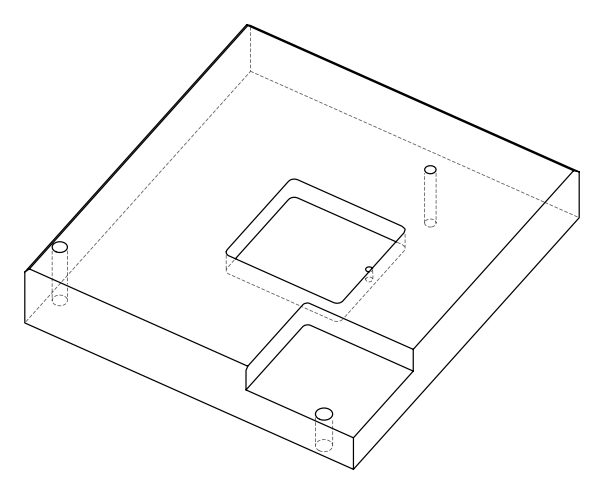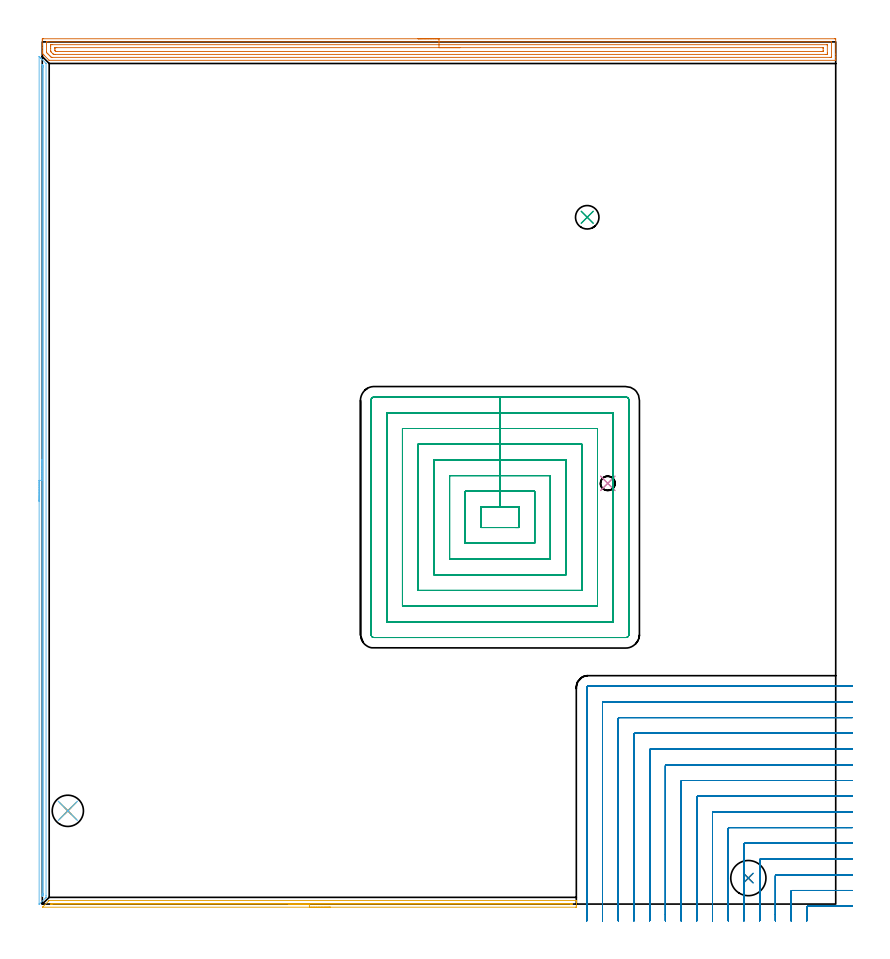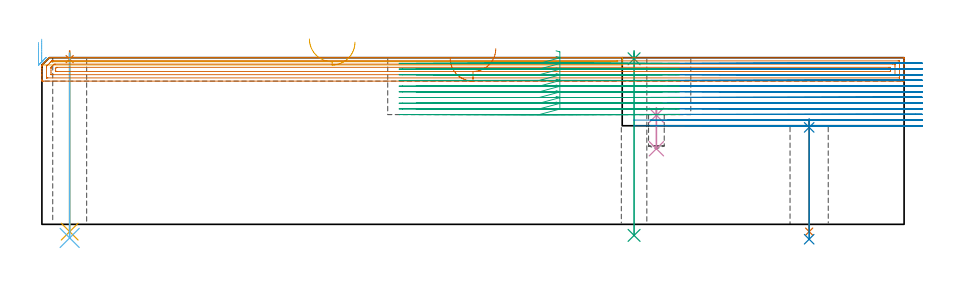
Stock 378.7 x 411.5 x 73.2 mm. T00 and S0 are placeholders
(PLAN: 15 operations, 8 tool changes, 122.3 min)
(1 SPOT_DRILL | STEP1HOLE | NXT0321_9005460120000 | 0.03 min | 3 mm3)
(2 SPOT_DRILL_1 | STEP1HOLE_1 | NXT0321_9005460120000 | 0.04 min | 3296 mm3)
(3 SPOT_DRILL_2 | STEP1HOLE_2 | NXT0321_9005460120000 | 0.03 min | 1 mm3)
(4 SPOT_DRILL_3 | STEP1POCKET | NXT0321_9005460120000 | 0.03 min | 2695 mm3)
(5 DRILL_THROUGH_HOLE_INTO_CENTER | STEP1HOLE | NXT0301_065 | 0.32 min | 5048 mm3)
(6 DRILL_TO_ENLARGE_THROUGH_HOLE | STEP1HOLE | UGT0301_280 | 0.33 min | 7683 mm3)
(7 DRILL_THROUGH_HOLE_INTO_CENTER_1 | STEP1HOLE_1 | NXT0301_065 | 0.2 min | 3014 mm3)
(8 DRILL_TO_ENLARGE_THROUGH_HOLE_1 | STEP1HOLE_1 | UGT0301_291 | 0.21 min | 9884 mm3)
(9 DRILL_THROUGH_HOLE_INTO_CENTER_2 | STEP1HOLE_2 | UGT0301_223 | 0.32 min | 7185 mm3)
(10 DRILL_BLIND_HOLE_INTO_CENTER | STEP1POCKET | NXT0301_040 | 0.07 min | 542 mm3)
(11 AREA_MILL | FG_CHAMFER_SURFACE | UGT0205_001 | 4.19 min | 1314 mm3)
(12 AREA_MILL_1 | FG_CHAMFER_SURFACE_1 | UGT0205_001 | 6.57 min | 2208 mm3)
(13 AREA_MILL_2 | FG_CHAMFER_SURFACE_2 | UGT0205_001 | 12.33 min | 20058 mm3)
(14 MILL_CORNER_NOTCH_RECTANGULAR | CORNER_NOTCH_RECTANGULAR | NXT0201_013 | Follow Part, ap 2.5, ae 75% | 53.15 min | 396696 mm3)
(15 MILL_RECTANGULAR_POCKET | POCKET_RECTANGULAR_STRAIGHT | NXT0201_013 | Follow Part, ap 2.5, ae 75% | 44.46 min | 411728 mm3)
(TOOL NXT0321_9005460120000 | NC Spot Drill, 142deg, 12mm, Carbide, Uncoated | D12 PA142 FL30 Z2)
(TOOL NXT0301_065 | Carbide Drill 9.4mm [860.1-0940-075A1-MM 2214] | D9.4 PA140 FL98 Z2)
(TOOL UGT0301_280 | Twist Drill 14.9 mm | D14.9 PA118 FL114 Z2)
(TOOL UGT0301_291 | Twist Drill 16.8 mm | D16.8 PA118 FL125 Z2)
(TOOL UGT0301_223 | Twist Drill 11.2 mm | D11.2 PA118 FL90 Z2)
(TOOL NXT0301_040 | Carbide Drill 6.9mm [860.1-0690-035A1-MM 2214] | D6.9 PA140 FL53 Z2)
(TOOL UGT0205_001 | Chamfer Mill 20 x 3 x 45 deg. | D20 FL50 Z2)
(TOOL NXT0201_013 | ENDMILL 10mm | D10 FL30 Z4)
(OP 1 SPOT_DRILL)
G17 G21 G94 G90
T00 M6
G54
G17 G0 G90 X12.2 Y44.5 S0 M3
G43 Z83.2 H0
G94 G81 G98 Z72.559 F250. R76.2
G80
M5
M2
(OP 2 SPOT_DRILL_1)
G17 G21 G94 G90
T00 M6
G54
G17 G0 G90 X337. Y12.4 S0 M3
G43 Z83.2 H0
G94 G81 G98 Z42.577 F250. R46.3
G80
M5
M2
(OP 3 SPOT_DRILL_2)
G17 G21 G94 G90
T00 M6
G54
G17 G0 G90 X260.1 Y327.8 S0 M3
G43 Z83.2 H0
G94 G81 G98 Z72.718 F250. R76.2
G80
M5
M2
(OP 4 SPOT_DRILL_3)
G17 G21 G94 G90
T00 M6
G54
G17 G0 G90 X269.9 Y200.8 S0 M3
G43 Z83.2 H0
G94 G81 G98 Z47.903 F250. R51.2
G80
M5
M2
(OP 5 DRILL_THROUGH_HOLE_INTO_CENTER)
G17 G21 G94 G90
T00 M6
G54
G17 G0 G90 X12.2 Y44.5 S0 M3
G43 Z83.2 H1
G94 G73 G98 Z-3.211 F250. Q8.49 R75.2
G80
M5
M2
(OP 6 DRILL_TO_ENLARGE_THROUGH_HOLE)
G17 G21 G94 G90
T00 M6
G54
G17 G0 G90 X12.2 Y44.5 S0 M3
G43 Z83.2 H0
G94 G73 G98 Z-5.976 F250. Q13.196 R75.2
G80
M5
M2
(OP 7 DRILL_THROUGH_HOLE_INTO_CENTER_1)
G17 G21 G94 G90
T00 M6
G54
G17 G0 G90 X337. Y12.4 S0 M3
G43 Z83.2 H1
G94 G73 G98 Z-3.211 F250. Q9.302 R45.3
G80
M5
M2
(OP 8 DRILL_TO_ENLARGE_THROUGH_HOLE_1)
G17 G21 G94 G90
T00 M6
G54
G17 G0 G90 X337. Y12.4 S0 M3
G43 Z83.2 H0
G94 G73 G98 Z-6.547 F250. Q16.616 R45.3
G80
M5
M2
(OP 9 DRILL_THROUGH_HOLE_INTO_CENTER_2)
G17 G21 G94 G90
T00 M6
G54
G17 G0 G90 X260.1 Y327.8 S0 M3
G43 Z83.2 H0
G94 G73 G98 Z-4.865 F250. Q11.152 R75.2
G80
M5
M2
(OP 10 DRILL_BLIND_HOLE_INTO_CENTER)
G17 G21 G94 G90
T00 M6
G54
G17 G0 G90 X269.9 Y200.8 S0 M3
G43 Z83.2 H1
G94 G81 G98 Z33.2 F250. R50.2
G80
M5
M2
(OP 11 AREA_MILL)
G17 G21 G94 G90
T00 M6
G54
G17 G0 G90 X137.5 Y-1.5 S1061 M3
G43 Z83.2 H0
Z80.
G94 G1 X137.462 Z79.128 F250.
X137.348 Z78.264
X137.159 Z77.412
X136.897 Z76.58
X136.563 Z75.774
X136.16 Z75.
X135.692 Z74.264
X135.16 Z73.572
X134.571 Z72.929
X133.928 Z72.34
X133.236 Z71.808
X132.5 Z71.34
X131.726 Z70.937
X130.92 Z70.603
X130.088 Z70.341
X129.237 Z70.152
X128.372 Z70.038
X127.5 Z70.
X0.186
X0.116 Y-1.495 Z70.002
X0.13 Y-1.469 Z70.028
X3.124 Y1.524 Z73.023
X3.267 Y1.665 Z73.161
X3.305 Y1.696 Z73.19
X3.39 Y1.7 Z73.2
X254.735
X254.89 Y1.698 Z73.188
X254.896 Y1.593 Z73.086
X254.9 Y1.482 Z72.982
Y1.178 Z72.677
Y0.535 Z72.03
Y-0.657 Z70.84
X254.898 Y-1.205 Z70.291
X254.896 Y-1.492 Z70.006
X254.882 Y-1.493 Z70.005
X254.584 Y-1.5 Z70.
X127.5
Y-0.086 Z71.414
X4.632 Y-0.085 Z71.415
X4.283 Y-0.084 Z71.416
X4.022 Y-0.081 Z71.419
X3.99 Y-0.079 Z71.421
X4.001 Y-0.06 Z71.44
X4.043 Y-0.015 Z71.485
X4.283 Y0.223 Z71.723
X4.349 Y0.279 Z71.779
X4.408 Y0.281 Z71.781
X4.541 Y0.284 Z71.784
X4.92 Y0.285 Z71.785
X5.176 Y0.286 Z71.786
X252.503 Y0.285 Z71.785
X252.762 Y0.283 Z71.783
X252.854 Y0.279 Z71.779
X252.89 Y0.276 Z71.776
X252.892 Y0.256 Z71.756
X252.897 Y0.151 Z71.651
X252.89 Y0.001 Z71.501
X252.875 Y-0.079 Z71.421
X252.503 Y-0.083 Z71.417
X252.246 Y-0.085 Z71.415
X127.5 Y-0.086 Z71.414
X126.628 Z71.452
X125.764 Z71.566
X124.912 Z71.755
X124.08 Z72.017
X123.274 Z72.351
X122.5 Z72.754
X121.764 Z73.223
X121.072 Z73.754
X120.429 Z74.343
X119.84 Z74.986
X119.309 Z75.678
X118.84 Z76.414
X118.437 Z77.188
X118.103 Z77.994
X117.841 Z78.826
X117.652 Z79.678
X117.538 Z80.543
X117.5 Z81.414
G0 Z83.2
M5
M2
(OP 12 AREA_MILL_1)
G17 G21 G94 G90
T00 M6
G54
G17 G0 G90 X-1.5 Y192.209 S1061 M3
G43 Z83.2 H0
Z79.9
G94 G1 Y192.247 Z79.028 F250.
Y192.361 Z78.163
Y192.55 Z77.312
Y192.812 Z76.48
Y193.146 Z75.674
Y193.549 Z74.9
Y194.018 Z74.164
Y194.549 Z73.472
Y195.138 Z72.829
Y195.781 Z72.24
Y196.473 Z71.708
Y197.209 Z71.24
Y197.983 Z70.837
Y198.789 Z70.503
Y199.621 Z70.241
Y200.473 Z70.052
Y201.338 Z69.938
Y202.209 Z69.9
Y404.44
X-1.498 Y404.489
X-1.496 Y404.49 Z69.901
X-1.477 Y404.479 Z69.92
X-1.315 Y404.316 Z70.083
X-1.16 Y404.163 Z70.235
X-1.013 Y404.014 Z70.385
X-0.868 Y403.869 Z70.53
X-0.724 Y403.726 Z70.672
X-0.586 Y403.587 Z70.812
X-0.421 Y403.422 Z70.977
X-0.287 Y403.289 Z71.109
X-0.159 Y403.16 Z71.239
X1.794 Y401.207 Z73.192
X1.797 Y401.198 Z73.197
X1.8 Y401.186 Z73.2
X1.796 Y4.128 Z73.196
X1.794 Y3.254 Z73.194
X1.793 Y3.234 Z73.193
X1.791 Y3.222 Z73.191
X1.788 Y3.197 Z73.186
X1.786 Y3.187 Z73.183
X1.784 Y3.183 Z73.182
X1.46 Y2.86 Z72.859
X-1.16 Y0.239 Z70.236
X-1.296 Y0.104 Z70.102
X-1.383 Y0.017 Z70.014
X-1.44 Y-0.039 Z69.955
X-1.479 Y-0.065 Z69.916
X-1.484 Y-0.062 Z69.911
X-1.497 Y0.01 Z69.901
X-1.5 Y0.104 Z69.9
Y202.209
X-0.086 Z71.314
X-0.085 Y400.292 Z71.315
X-0.084 Y400.498 Z71.316
X-0.081 Y400.6 Z71.319
X-0.079 Y400.614 Z71.321
X-0.073 Y400.612 Z71.327
X-0.039 Y400.582 Z71.361
X0.257 Y400.292 Z71.657
X0.361 Y400.18 Z71.761
X0.376 Y400.162 Z71.776
X0.379 Y400.141 Z71.779
X0.382 Y400.086 Z71.782
X0.385 Y399.604 Z71.785
X0.386 Y399.398 Z71.786
X0.381 Y5.022 Z71.781
X0.38 Y4.815 Z71.78
X0.375 Y4.345 Z71.775
X0.372 Y4.234 Z71.772
X0.274 Y4.128 Z71.674
X0.08 Y3.938 Z71.48
X-0.014 Y3.848 Z71.386
X-0.079 Y3.794 Z71.321
X-0.082 Y3.919 Z71.318
X-0.084 Y4.128 Z71.316
X-0.086 Y4.553 Z71.314
Y4.817
Y202.209
Y203.081 Z71.352
Y203.946 Z71.466
Y204.797 Z71.655
Y205.629 Z71.917
Y206.435 Z72.251
Y207.209 Z72.654
Y207.945 Z73.123
Y208.637 Z73.654
Y209.28 Z74.243
Y209.87 Z74.886
Y210.401 Z75.578
Y210.869 Z76.314
Y211.272 Z77.088
Y211.606 Z77.894
Y211.868 Z78.726
Y212.057 Z79.578
Y212.171 Z80.443
Y212.209 Z81.314
G0 Z83.2
M5
M2
(OP 13 AREA_MILL_2)
G17 G21 G94 G90
T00 M6
G54
G17 G0 G90 X179.35 Y413. S1061 M3
G43 Z83.2 H0
Z72.9
G94 G1 X179.388 Z72.028 F250.
X179.502 Z71.164
X179.691 Z70.312
X179.953 Z69.48
X180.287 Z68.674
X180.69 Z67.9
X181.158 Z67.164
X181.69 Z66.472
X182.279 Z65.829
X182.922 Z65.24
X183.614 Z64.708
X184.35 Z64.24
X185.124 Z63.837
X185.93 Z63.503
X186.762 Z63.241
X187.614 Z63.052
X188.478 Z62.938
X189.35 Z62.9
X378.067
X378.615 Y412.995 Z62.903
X378.69 Y412.992 Z62.906
X378.7 Y412.912 Z62.986
Y405.666 Z70.229
Y404.28 Z71.616
Y403.918 Z71.977
Y403.193 Z72.706
Y402.985 Z72.914
X378.697 Y402.84 Z73.052
X378.69 Y402.702 Z73.189
X378.514 Y402.7 Z73.2
X3.316
X3.303 Y402.703 Z73.196
X3.294 Y402.707 Z73.192
X0.769 Y405.229 Z70.667
X0.633 Y405.366 Z70.531
X0.475 Y405.524 Z70.373
X0.332 Y405.666 Z70.23
X0.185 Y405.814 Z70.084
X0.033 Y405.963 Z69.927
X0.01 Y405.997 Z69.892
X0. Y406.027 Z69.862
Y406.155 Z69.738
Y406.427 Z69.472
Y406.689 Z69.211
Y407.413 Z68.482
Y408.649 Z67.248
Y410.034 Z65.861
Y410.653 Z65.244
Y412.4 Z63.497
X0.004 Y412.656 Z63.241
X0.01 Y412.993 Z62.904
X0.283 Y412.997 Z62.901
X0.633 Y413. Z62.9
X189.35
Y411.586 Z64.314
X376.48 Y411.585 Z64.315
X376.638 Y411.584 Z64.316
X376.676 Y411.581 Z64.319
X376.688 Y411.579 Z64.321
X376.692 Y411.57 Z64.33
X376.696 Y411.535 Z64.365
X376.699 Y411.371 Z64.529
Y404.381 Z71.519
X376.695 Y404.243 Z71.657
X376.69 Y404.135 Z71.765
X376.683 Y404.12 Z71.78
X376.668 Y404.118 Z71.782
X376.625 Y404.117 Z71.783
X376.279 Y404.115 Z71.785
X376.078 Y404.114 Z71.786
X4.903 Y404.115 Z71.785
X4.557 Y404.117 Z71.783
X4.384 Y404.12 Z71.78
X4.345 Y404.121 Z71.779
X4.298 Y404.162 Z71.738
X4.21 Y404.242 Z71.658
X3.658 Y404.792 Z71.108
X3.316 Y405.134 Z70.766
X2.784 Y405.666 Z70.234
X2.421 Y406.029 Z69.871
X2.166 Y406.288 Z69.612
X2.042 Y406.417 Z69.483
X2.014 Y406.448 Z69.452
X2.009 Y406.481 Z69.419
X2.005 Y406.539 Z69.361
X2.001 Y406.95 Z68.95
Y411.319 Z64.581
X2.005 Y411.457 Z64.443
X2.01 Y411.566 Z64.334
X2.017 Y411.58 Z64.32
X2.032 Y411.582 Z64.318
X2.075 Y411.583 Z64.317
X2.421 Y411.585 Z64.315
X2.622 Y411.586 Z64.314
X189.35
Y410.172 Z65.728
X374.49 Y410.171 Z65.729
X374.63 Y410.17 Z65.73
X374.669 Y410.167 Z65.733
X374.687 Y410.165 Z65.735
X374.69 Y410.156 Z65.744
X374.696 Y410.103 Z65.797
X374.699 Y410.034 Z65.866
X374.7 Y406.334 Z69.566
X374.696 Y405.666 Z70.234
X374.693 Y405.563 Z70.337
X374.69 Y405.542 Z70.358
X374.674 Y405.535 Z70.365
X374.626 Y405.532 Z70.368
X374.49 Y405.53 Z70.37
X373.736 Y405.528 Z70.372
X5.999 Y405.529 Z70.371
X5.395 Y405.535 Z70.365
X5.335 Y405.577 Z70.323
X5.239 Y405.666 Z70.234
X5.105 Y405.796 Z70.104
X4.36 Y406.539 Z69.361
X4.21 Y406.69 Z69.21
X4.033 Y406.876 Z69.024
X4.013 Y406.898 Z69.002
X4.008 Y406.962 Z68.938
X4.003 Y407.071 Z68.829
X4.001 Y407.208 Z68.692
X4. Y407.413 Z68.487
Y408.492 Z67.408
Y409.366 Z66.534
X4.004 Y410.034 Z65.866
X4.007 Y410.137 Z65.763
X4.01 Y410.158 Z65.742
X4.026 Y410.165 Z65.735
X4.074 Y410.168 Z65.732
X4.21 Y410.17 Z65.73
X4.964 Y410.172 Z65.729
X189.35 Z65.728
Y408.757 Z67.143
X372.595
X372.642 Y408.754 Z67.146
X372.678 Y408.751 Z67.149
X372.69 Y408.746 Z67.154
X372.692 Y408.723 Z67.178
X372.7 Y408.288 Z67.612
Y407.414 Z68.486
X372.692 Y406.977 Z68.923
X372.69 Y406.955 Z68.945
X372.661 Y406.95 Z68.95
X372.577 Y406.946 Z68.954
X372.449 Y406.944 Z68.956
X372.288 Y406.943 Z68.957
X371.807
X6.893
X6.479 Y406.944 Z68.956
X6.44 Y406.947 Z68.953
X6.424 Y406.949 Z68.951
X6.39 Y406.971 Z68.929
X6.28 Y407.079 Z68.821
X6.23 Y407.131 Z68.769
X6. Y407.412 Z68.488
Y407.413 Z68.487
Y408.286 Z67.614
Y408.287 Z67.613
X6.008 Y408.723 Z67.177
X6.01 Y408.745 Z67.155
X6.039 Y408.75 Z67.15
X6.123 Y408.754 Z67.146
X6.251 Y408.756 Z67.144
X6.412 Y408.757 Z67.143
X6.893
X189.35
X190.222 Z67.181
X191.086 Z67.295
X191.938 Z67.483
X192.77 Z67.746
X193.576 Z68.08
X194.35 Z68.482
X195.086 Z68.951
X195.778 Z69.482
X196.421 Z70.072
X197.01 Z70.715
X197.542 Z71.407
X198.01 Z72.143
X198.413 Z72.916
X198.747 Z73.722
X199.009 Z74.554
X199.198 Z75.406
X199.312 Z76.271
X199.35 Z77.143
G0 Z83.2
M5
M2
(OP 14 MILL_CORNER_NOTCH_RECTANGULAR)
G17 G21 G94 G90
T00 M6
G54
G17 G0 G90 X386.599 Y-1. S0 M3
G43 Z83.2 H0
Z70.708
G94 G1 X383.599 F250.
X365.393 F500.
G3 X364.9 Y-1.493 R0.5
G1 Y-5.
Y-8. F250.
G0 Z83.2
X386.7 Y6.5
Z70.708
G1 X383.7
X357.893 F500.
G3 X357.4 Y6.007 R0.5
G1 Y-5.
Y-8. F250.
G0 Z83.2
X386.7 Y14.
Z70.708
G1 X383.7
X350.394 F500.
G3 X349.9 Y13.506 R0.5
G1 Y-5.
Y-8. F250.
G0 Z83.2
X386.7 Y21.5
Z70.708
G1 X383.7
X342.894 F500.
G3 X342.4 Y21.006 R0.5
G1 Y-5.
Y-8. F250.
G0 Z83.2
X386.7 Y29.
Z70.708
G1 X383.7
X335.394 F500.
G3 X334.9 Y28.506 R0.5
G1 Y15.065
Y12.065 F250.
G0 Z83.2
Y12.735
Z70.708
G1 Y9.735
Y-5. F500.
Y-8. F250.
G0 Z83.2
X386.7 Y36.5
Z70.708
G1 X383.7
X327.895 F500.
G3 X327.4 Y36.005 R0.5
G1 Y-5.
Y-8. F250.
G0 Z83.2
X386.7 Y44.
Z70.708
G1 X383.7
X320.395 F500.
G3 X319.9 Y43.505 R0.5
G1 Y-5.
Y-8. F250.
G0 Z83.2
X386.7 Y51.5
Z70.708
G1 X383.7
X312.895 F500.
G3 X312.4 Y51.005 R0.5
G1 Y-5.
Y-8. F250.
G0 Z83.2
X386.7 Y59.
Z70.708
G1 X383.7
X305.395 F500.
G3 X304.9 Y58.505 R0.5
G1 Y-5.
Y-8. F250.
G0 Z83.2
X386.7 Y66.5
Z70.708
G1 X383.7
X297.896 F500.
G3 X297.4 Y66.004 R0.5
G1 Y-5.
Y-8. F250.
G0 Z83.2
X386.7 Y74.
Z70.708
G1 X383.7
X290.396 F500.
G3 X289.9 Y73.504 R0.5
G1 Y-5.
Y-8. F250.
G0 Z83.2
X386.7 Y81.5
Z70.708
G1 X383.7
X282.896 F500.
G3 X282.4 Y81.004 R0.5
G1 Y-5.
Y-8. F250.
G0 Z83.2
X386.7 Y89.
Z70.708
G1 X383.7
X275.396 F500.
G3 X274.9 Y88.504 R0.5
G1 Y-5.
Y-8. F250.
G0 Z83.2
X386.7 Y96.5
Z70.708
G1 X383.7
X267.896 F500.
G3 X267.4 Y96.004 R0.5
G1 Y-5.
Y-8. F250.
G0 Z83.2
X386.7 Y104.
Z70.708
G1 X383.7
X260.397 F500.
G3 X259.9 Y103.503 R0.5
G1 Y-5.
Y-8. F250.
G0 Z83.2
X386.599 Y-1.
Z68.217
G1 X383.599
X365.393 F500.
G3 X364.9 Y-1.493 R0.5
G1 Y-5.
Y-8. F250.
G0 Z83.2
X386.7 Y6.5
Z68.217
G1 X383.7
X357.893 F500.
G3 X357.4 Y6.007 R0.5
G1 Y-5.
Y-8. F250.
G0 Z83.2
X386.7 Y14.
Z68.217
G1 X383.7
X350.394 F500.
G3 X349.9 Y13.506 R0.5
G1 Y-5.
Y-8. F250.
G0 Z83.2
X386.7 Y21.5
Z68.217
G1 X383.7
X342.894 F500.
G3 X342.4 Y21.006 R0.5
G1 Y-5.
Y-8. F250.
G0 Z83.2
X386.7 Y29.
Z68.217
G1 X383.7
X335.394 F500.
G3 X334.9 Y28.506 R0.5
G1 Y15.065
Y12.065 F250.
G0 Z83.2
Y12.735
Z68.217
G1 Y9.735
Y-5. F500.
Y-8. F250.
G0 Z83.2
X386.7 Y36.5
Z68.217
G1 X383.7
X327.895 F500.
G3 X327.4 Y36.005 R0.5
G1 Y-5.
Y-8. F250.
G0 Z83.2
X386.7 Y44.
Z68.217
G1 X383.7
X320.395 F500.
G3 X319.9 Y43.505 R0.5
G1 Y-5.
Y-8. F250.
G0 Z83.2
X386.7 Y51.5
Z68.217
G1 X383.7
X312.895 F500.
G3 X312.4 Y51.005 R0.5
G1 Y-5.
Y-8. F250.
G0 Z83.2
X386.7 Y59.
Z68.217
G1 X383.7
X305.395 F500.
G3 X304.9 Y58.505 R0.5
G1 Y-5.
Y-8. F250.
G0 Z83.2
X386.7 Y66.5
Z68.217
G1 X383.7
X297.896 F500.
G3 X297.4 Y66.004 R0.5
G1 Y-5.
Y-8. F250.
G0 Z83.2
X386.7 Y74.
Z68.217
G1 X383.7
X290.396 F500.
G3 X289.9 Y73.504 R0.5
G1 Y-5.
Y-8. F250.
G0 Z83.2
X386.7 Y81.5
Z68.217
G1 X383.7
X282.896 F500.
G3 X282.4 Y81.004 R0.5
G1 Y-5.
Y-8. F250.
G0 Z83.2
X386.7 Y89.
Z68.217
G1 X383.7
X275.396 F500.
G3 X274.9 Y88.504 R0.5
G1 Y-5.
Y-8. F250.
G0 Z83.2
X386.7 Y96.5
Z68.217
G1 X383.7
X267.897 F500.
G3 X267.4 Y96.003 R0.5
G1 Y-5.
Y-8. F250.
G0 Z83.2
X386.7 Y104.
Z68.217
G1 X383.7
X260.397 F500.
G3 X259.9 Y103.503 R0.5
G1 Y-5.
Y-8. F250.
G0 Z83.2
X386.599 Y-1.
Z65.725
G1 X383.599
X365.393 F500.
G3 X364.9 Y-1.493 R0.5
G1 Y-5.
Y-8. F250.
G0 Z83.2
X386.7 Y6.5
Z65.725
G1 X383.7
X357.893 F500.
G3 X357.4 Y6.007 R0.5
G1 Y-5.
Y-8. F250.
G0 Z83.2
X386.7 Y14.
Z65.725
G1 X383.7
X350.394 F500.
G3 X349.9 Y13.506 R0.5
G1 Y-5.
Y-8. F250.
G0 Z83.2
X386.7 Y21.5
Z65.725
G1 X383.7
X342.894 F500.
G3 X342.4 Y21.006 R0.5
G1 Y-5.
Y-8. F250.
G0 Z83.2
X386.7 Y29.
Z65.725
G1 X383.7
X335.394 F500.
G3 X334.9 Y28.506 R0.5
G1 Y15.065
Y12.065 F250.
G0 Z83.2
Y12.735
Z65.725
G1 Y9.735
Y-5. F500.
Y-8. F250.
G0 Z83.2
X386.7 Y36.5
Z65.725
G1 X383.7
X327.895 F500.
G3 X327.4 Y36.005 R0.5
G1 Y-5.
Y-8. F250.
G0 Z83.2
X386.7 Y44.
Z65.725
G1 X383.7
X320.395 F500.
G3 X319.9 Y43.505 R0.5
G1 Y-5.
Y-8. F250.
G0 Z83.2
X386.7 Y51.5
Z65.725
G1 X383.7
X312.895 F500.
G3 X312.4 Y51.005 R0.5
G1 Y-5.
Y-8. F250.
G0 Z83.2
X386.7 Y59.
Z65.725
G1 X383.7
X305.395 F500.
G3 X304.9 Y58.505 R0.5
G1 Y-5.
Y-8. F250.
G0 Z83.2
X386.7 Y66.5
Z65.725
G1 X383.7
X297.896 F500.
G3 X297.4 Y66.004 R0.5
G1 Y-5.
Y-8. F250.
G0 Z83.2
X386.7 Y74.
Z65.725
G1 X383.7
X290.396 F500.
G3 X289.9 Y73.504 R0.5
G1 Y-5.
Y-8. F250.
G0 Z83.2
X386.7 Y81.5
Z65.725
G1 X383.7
X282.896 F500.
G3 X282.4 Y81.004 R0.5
G1 Y-5.
Y-8. F250.
G0 Z83.2
X386.7 Y89.
Z65.725
G1 X383.7
X275.396 F500.
G3 X274.9 Y88.504 R0.5
G1 Y-5.
Y-8. F250.
G0 Z83.2
X386.7 Y96.5
Z65.725
G1 X383.7
X267.896 F500.
G3 X267.4 Y96.004 R0.5
G1 Y-5.
Y-8. F250.
G0 Z83.2
X386.7 Y104.
Z65.725
G1 X383.7
X260.397 F500.
G3 X259.9 Y103.503 R0.5
G1 Y-5.
Y-8. F250.
G0 Z83.2
X386.599 Y-1.
Z63.233
G1 X383.599
X365.393 F500.
G3 X364.9 Y-1.493 R0.5
G1 Y-5.
Y-8. F250.
G0 Z83.2
X386.7 Y6.5
Z63.233
G1 X383.7
X357.893 F500.
G3 X357.4 Y6.007 R0.5
G1 Y-5.
Y-8. F250.
G0 Z83.2
X386.7 Y14.
Z63.233
G1 X383.7
X350.394 F500.
G3 X349.9 Y13.506 R0.5
G1 Y-5.
Y-8. F250.
G0 Z83.2
X386.7 Y21.5
Z63.233
G1 X383.7
X342.894 F500.
G3 X342.4 Y21.006 R0.5
G1 Y-5.
Y-8. F250.
G0 Z83.2
X386.7 Y29.
Z63.233
G1 X383.7
X335.394 F500.
G3 X334.9 Y28.506 R0.5
G1 Y15.065
Y12.065 F250.
G0 Z83.2
Y12.735
Z63.233
G1 Y9.735
Y-5. F500.
Y-8. F250.
G0 Z83.2
X386.7 Y36.5
Z63.233
G1 X383.7
X327.895 F500.
G3 X327.4 Y36.005 R0.5
G1 Y-5.
Y-8. F250.
G0 Z83.2
X386.7 Y44.
Z63.233
G1 X383.7
X320.395 F500.
G3 X319.9 Y43.505 R0.5
G1 Y-5.
Y-8. F250.
G0 Z83.2
X386.7 Y51.5
Z63.233
G1 X383.7
X312.895 F500.
G3 X312.4 Y51.005 R0.5
G1 Y-5.
Y-8. F250.
G0 Z83.2
X386.7 Y59.
Z63.233
G1 X383.7
X305.395 F500.
G3 X304.9 Y58.505 R0.5
G1 Y-5.
Y-8. F250.
G0 Z83.2
X386.7 Y66.5
Z63.233
G1 X383.7
X297.896 F500.
G3 X297.4 Y66.004 R0.5
G1 Y-5.
Y-8. F250.
G0 Z83.2
X386.7 Y74.
Z63.233
G1 X383.7
X290.396 F500.
G3 X289.9 Y73.504 R0.5
G1 Y-5.
Y-8. F250.
G0 Z83.2
X386.7 Y81.5
Z63.233
G1 X383.7
X282.896 F500.
G3 X282.4 Y81.004 R0.5
G1 Y-5.
Y-8. F250.
G0 Z83.2
X386.7 Y89.
Z63.233
G1 X383.7
X275.396 F500.
G3 X274.9 Y88.504 R0.5
G1 Y-5.
Y-8. F250.
G0 Z83.2
X386.7 Y96.5
Z63.233
G1 X383.7
X267.896 F500.
G3 X267.4 Y96.004 R0.5
G1 Y-5.
Y-8. F250.
G0 Z83.2
X386.7 Y104.
Z63.233
G1 X383.7
X260.397 F500.
G3 X259.9 Y103.503 R0.5
G1 Y-5.
Y-8. F250.
G0 Z83.2
X386.599 Y-1.
Z60.742
G1 X383.599
X365.393 F500.
G3 X364.9 Y-1.493 R0.5
G1 Y-5.
Y-8. F250.
G0 Z83.2
X386.7 Y6.5
Z60.742
G1 X383.7
X357.893 F500.
G3 X357.4 Y6.007 R0.5
G1 Y-5.
Y-8. F250.
G0 Z83.2
X386.7 Y14.
Z60.742
G1 X383.7
X350.394 F500.
G3 X349.9 Y13.506 R0.5
G1 Y-5.
Y-8. F250.
G0 Z83.2
X386.7 Y21.5
Z60.742
G1 X383.7
X342.894 F500.
G3 X342.4 Y21.006 R0.5
G1 Y-5.
Y-8. F250.
G0 Z83.2
X386.7 Y29.
Z60.742
G1 X383.7
X335.394 F500.
G3 X334.9 Y28.506 R0.5
G1 Y15.065
Y12.065 F250.
G0 Z83.2
Y12.735
Z60.742
G1 Y9.735
Y-5. F500.
Y-8. F250.
G0 Z83.2
X386.7 Y36.5
Z60.742
G1 X383.7
X327.895 F500.
G3 X327.4 Y36.005 R0.5
G1 Y-5.
Y-8. F250.
G0 Z83.2
X386.7 Y44.
Z60.742
G1 X383.7
X320.395 F500.
G3 X319.9 Y43.505 R0.5
G1 Y-5.
Y-8. F250.
G0 Z83.2
X386.7 Y51.5
Z60.742
G1 X383.7
X312.895 F500.
G3 X312.4 Y51.005 R0.5
G1 Y-5.
Y-8. F250.
G0 Z83.2
X386.7 Y59.
Z60.742
G1 X383.7
X305.395 F500.
G3 X304.9 Y58.505 R0.5
G1 Y-5.
Y-8. F250.
G0 Z83.2
X386.7 Y66.5
Z60.742
G1 X383.7
X297.896 F500.
G3 X297.4 Y66.004 R0.5
G1 Y-5.
Y-8. F250.
G0 Z83.2
X386.7 Y74.
Z60.742
G1 X383.7
X290.396 F500.
G3 X289.9 Y73.504 R0.5
G1 Y-5.
Y-8. F250.
G0 Z83.2
X386.7 Y81.5
Z60.742
G1 X383.7
X282.896 F500.
G3 X282.4 Y81.004 R0.5
G1 Y-5.
Y-8. F250.
G0 Z83.2
X386.7 Y89.
Z60.742
G1 X383.7
X275.396 F500.
G3 X274.9 Y88.504 R0.5
G1 Y-5.
Y-8. F250.
G0 Z83.2
X386.7 Y96.5
Z60.742
G1 X383.7
X267.896 F500.
G3 X267.4 Y96.004 R0.5
G1 Y-5.
Y-8. F250.
G0 Z83.2
X386.7 Y104.
Z60.742
G1 X383.7
X260.397 F500.
G3 X259.9 Y103.503 R0.5
G1 Y-5.
Y-8. F250.
G0 Z83.2
X386.599 Y-1.
Z58.25
G1 X383.599
X365.393 F500.
G3 X364.9 Y-1.493 R0.5
G1 Y-5.
Y-8. F250.
G0 Z83.2
X386.7 Y6.5
Z58.25
G1 X383.7
X357.893 F500.
G3 X357.4 Y6.007 R0.5
G1 Y-5.
Y-8. F250.
G0 Z83.2
X386.7 Y14.
Z58.25
G1 X383.7
X350.394 F500.
G3 X349.9 Y13.506 R0.5
G1 Y-5.
Y-8. F250.
G0 Z83.2
X386.7 Y21.5
Z58.25
G1 X383.7
X342.894 F500.
G3 X342.4 Y21.006 R0.5
G1 Y-5.
Y-8. F250.
G0 Z83.2
X386.7 Y29.
Z58.25
G1 X383.7
X335.394 F500.
G3 X334.9 Y28.506 R0.5
G1 Y15.065
Y12.065 F250.
G0 Z83.2
Y12.735
Z58.25
G1 Y9.735
Y-5. F500.
Y-8. F250.
G0 Z83.2
X386.7 Y36.5
Z58.25
G1 X383.7
X327.895 F500.
G3 X327.4 Y36.005 R0.5
G1 Y-5.
Y-8. F250.
G0 Z83.2
X386.7 Y44.
Z58.25
G1 X383.7
X320.395 F500.
G3 X319.9 Y43.505 R0.5
G1 Y-5.
Y-8. F250.
G0 Z83.2
X386.7 Y51.5
Z58.25
G1 X383.7
X312.895 F500.
G3 X312.4 Y51.005 R0.5
G1 Y-5.
Y-8. F250.
G0 Z83.2
X386.7 Y59.
Z58.25
G1 X383.7
X305.395 F500.
G3 X304.9 Y58.505 R0.5
G1 Y-5.
Y-8. F250.
G0 Z83.2
X386.7 Y66.5
Z58.25
G1 X383.7
X297.896 F500.
G3 X297.4 Y66.004 R0.5
G1 Y-5.
Y-8. F250.
G0 Z83.2
X386.7 Y74.
Z58.25
G1 X383.7
X290.396 F500.
G3 X289.9 Y73.504 R0.5
G1 Y-5.
Y-8. F250.
G0 Z83.2
X386.7 Y81.5
Z58.25
G1 X383.7
X282.896 F500.
G3 X282.4 Y81.004 R0.5
G1 Y-5.
Y-8. F250.
G0 Z83.2
X386.7 Y89.
Z58.25
G1 X383.7
X275.396 F500.
G3 X274.9 Y88.504 R0.5
G1 Y-5.
Y-8. F250.
G0 Z83.2
X386.7 Y96.5
Z58.25
G1 X383.7
X267.896 F500.
G3 X267.4 Y96.004 R0.5
G1 Y-5.
Y-8. F250.
G0 Z83.2
X386.7 Y104.
Z58.25
G1 X383.7
X260.397 F500.
G3 X259.9 Y103.503 R0.5
G1 Y-5.
Y-8. F250.
G0 Z83.2
X386.599 Y-1.
Z55.758
G1 X383.599
X365.393 F500.
G3 X364.9 Y-1.493 R0.5
G1 Y-5.
Y-8. F250.
G0 Z83.2
X386.7 Y6.5
Z55.758
G1 X383.7
X357.893 F500.
G3 X357.4 Y6.007 R0.5
G1 Y-5.
Y-8. F250.
G0 Z83.2
X386.7 Y14.
Z55.758
G1 X383.7
X350.394 F500.
G3 X349.9 Y13.506 R0.5
G1 Y-5.
Y-8. F250.
G0 Z83.2
X386.7 Y21.5
Z55.758
G1 X383.7
X342.894 F500.
G3 X342.4 Y21.006 R0.5
G1 Y-5.
Y-8. F250.
G0 Z83.2
X386.7 Y29.
Z55.758
G1 X383.7
X335.394 F500.
G3 X334.9 Y28.506 R0.5
G1 Y15.065
Y12.065 F250.
G0 Z83.2
Y12.735
Z55.758
G1 Y9.735
Y-5. F500.
Y-8. F250.
G0 Z83.2
X386.7 Y36.5
Z55.758
G1 X383.7
X327.895 F500.
G3 X327.4 Y36.005 R0.5
G1 Y-5.
Y-8. F250.
G0 Z83.2
X386.7 Y44.
Z55.758
G1 X383.7
X320.395 F500.
G3 X319.9 Y43.505 R0.5
G1 Y-5.
Y-8. F250.
G0 Z83.2
X386.7 Y51.5
Z55.758
G1 X383.7
X312.895 F500.
G3 X312.4 Y51.005 R0.5
G1 Y-5.
Y-8. F250.
G0 Z83.2
X386.7 Y59.
Z55.758
G1 X383.7
X305.395 F500.
G3 X304.9 Y58.505 R0.5
G1 Y-5.
Y-8. F250.
G0 Z83.2
X386.7 Y66.5
Z55.758
G1 X383.7
X297.896 F500.
G3 X297.4 Y66.004 R0.5
G1 Y-5.
Y-8. F250.
G0 Z83.2
X386.7 Y74.
Z55.758
G1 X383.7
X290.396 F500.
G3 X289.9 Y73.504 R0.5
G1 Y-5.
Y-8. F250.
G0 Z83.2
X386.7 Y81.5
Z55.758
G1 X383.7
X282.896 F500.
G3 X282.4 Y81.004 R0.5
G1 Y-5.
Y-8. F250.
G0 Z83.2
X386.7 Y89.
Z55.758
G1 X383.7
X275.396 F500.
G3 X274.9 Y88.504 R0.5
G1 Y-5.
Y-8. F250.
G0 Z83.2
X386.7 Y96.5
Z55.758
G1 X383.7
X267.896 F500.
G3 X267.4 Y96.004 R0.5
G1 Y-5.
Y-8. F250.
G0 Z83.2
X386.7 Y104.
Z55.758
G1 X383.7
X260.397 F500.
G3 X259.9 Y103.503 R0.5
G1 Y-5.
Y-8. F250.
G0 Z83.2
X386.599 Y-1.
Z53.267
G1 X383.599
X365.393 F500.
G3 X364.9 Y-1.493 R0.5
G1 Y-5.
Y-8. F250.
G0 Z83.2
X386.7 Y6.5
Z53.267
G1 X383.7
X357.893 F500.
G3 X357.4 Y6.007 R0.5
G1 Y-5.
Y-8. F250.
G0 Z83.2
X386.7 Y14.
Z53.267
G1 X383.7
X350.394 F500.
G3 X349.9 Y13.506 R0.5
G1 Y-5.
Y-8. F250.
G0 Z83.2
X386.7 Y21.5
Z53.267
G1 X383.7
X342.894 F500.
G3 X342.4 Y21.006 R0.5
G1 Y-5.
Y-8. F250.
G0 Z83.2
X386.7 Y29.
Z53.267
G1 X383.7
X335.394 F500.
G3 X334.9 Y28.506 R0.5
G1 Y15.065
Y12.065 F250.
G0 Z83.2
Y12.735
Z53.267
G1 Y9.735
Y-5. F500.
Y-8. F250.
G0 Z83.2
X386.7 Y36.5
Z53.267
G1 X383.7
X327.895 F500.
G3 X327.4 Y36.005 R0.5
G1 Y-5.
Y-8. F250.
G0 Z83.2
X386.7 Y44.
Z53.267
G1 X383.7
X320.395 F500.
G3 X319.9 Y43.505 R0.5
G1 Y-5.
Y-8. F250.
G0 Z83.2
X386.7 Y51.5
Z53.267
G1 X383.7
X312.895 F500.
G3 X312.4 Y51.005 R0.5
G1 Y-5.
Y-8. F250.
G0 Z83.2
X386.7 Y59.
Z53.267
G1 X383.7
X305.395 F500.
G3 X304.9 Y58.505 R0.5
G1 Y-5.
Y-8. F250.
G0 Z83.2
X386.7 Y66.5
Z53.267
G1 X383.7
X297.896 F500.
G3 X297.4 Y66.004 R0.5
G1 Y-5.
Y-8. F250.
G0 Z83.2
X386.7 Y74.
Z53.267
G1 X383.7
X290.396 F500.
G3 X289.9 Y73.504 R0.5
G1 Y-5.
Y-8. F250.
G0 Z83.2
X386.7 Y81.5
Z53.267
G1 X383.7
X282.896 F500.
G3 X282.4 Y81.004 R0.5
G1 Y-5.
Y-8. F250.
G0 Z83.2
X386.7 Y89.
Z53.267
G1 X383.7
X275.396 F500.
G3 X274.9 Y88.504 R0.5
G1 Y-5.
Y-8. F250.
G0 Z83.2
X386.7 Y96.5
Z53.267
G1 X383.7
X267.896 F500.
G3 X267.4 Y96.004 R0.5
G1 Y-5.
Y-8. F250.
G0 Z83.2
X386.7 Y104.
Z53.267
G1 X383.7
X260.397 F500.
G3 X259.9 Y103.503 R0.5
G1 Y-5.
Y-8. F250.
G0 Z83.2
X386.599 Y-1.
Z50.775
G1 X383.599
X365.393 F500.
G3 X364.9 Y-1.493 R0.5
G1 Y-5.
Y-8. F250.
G0 Z83.2
X386.7 Y6.5
Z50.775
G1 X383.7
X357.893 F500.
G3 X357.4 Y6.007 R0.5
G1 Y-5.
Y-8. F250.
G0 Z83.2
X386.7 Y14.
Z50.775
G1 X383.7
X350.394 F500.
G3 X349.9 Y13.506 R0.5
G1 Y-5.
Y-8. F250.
G0 Z83.2
X386.7 Y21.5
Z50.775
G1 X383.7
X342.894 F500.
G3 X342.4 Y21.006 R0.5
G1 Y-5.
Y-8. F250.
G0 Z83.2
X386.7 Y29.
Z50.775
G1 X383.7
X335.394 F500.
G3 X334.9 Y28.506 R0.5
G1 Y15.065
Y12.065 F250.
G0 Z83.2
Y12.735
Z50.775
G1 Y9.735
Y-5. F500.
Y-8. F250.
G0 Z83.2
X386.7 Y36.5
Z50.775
G1 X383.7
X327.895 F500.
G3 X327.4 Y36.005 R0.5
G1 Y-5.
Y-8. F250.
G0 Z83.2
X386.7 Y44.
Z50.775
G1 X383.7
X320.395 F500.
G3 X319.9 Y43.505 R0.5
G1 Y-5.
Y-8. F250.
G0 Z83.2
X386.7 Y51.5
Z50.775
G1 X383.7
X312.895 F500.
G3 X312.4 Y51.005 R0.5
G1 Y-5.
Y-8. F250.
G0 Z83.2
X386.7 Y59.
Z50.775
G1 X383.7
X305.395 F500.
G3 X304.9 Y58.505 R0.5
G1 Y-5.
Y-8. F250.
G0 Z83.2
X386.7 Y66.5
Z50.775
G1 X383.7
X297.896 F500.
G3 X297.4 Y66.004 R0.5
G1 Y-5.
Y-8. F250.
G0 Z83.2
X386.7 Y74.
Z50.775
G1 X383.7
X290.396 F500.
G3 X289.9 Y73.504 R0.5
G1 Y-5.
Y-8. F250.
G0 Z83.2
X386.7 Y81.5
Z50.775
G1 X383.7
X282.896 F500.
G3 X282.4 Y81.004 R0.5
G1 Y-5.
Y-8. F250.
G0 Z83.2
X386.7 Y89.
Z50.775
G1 X383.7
X275.396 F500.
G3 X274.9 Y88.504 R0.5
G1 Y-5.
Y-8. F250.
G0 Z83.2
X386.7 Y96.5
Z50.775
G1 X383.7
X267.896 F500.
G3 X267.4 Y96.004 R0.5
G1 Y-5.
Y-8. F250.
G0 Z83.2
X386.7 Y104.
Z50.775
G1 X383.7
X260.397 F500.
G3 X259.9 Y103.503 R0.5
G1 Y-5.
Y-8. F250.
G0 Z83.2
X386.599 Y-1.
Z48.283
G1 X383.599
X365.393 F500.
G3 X364.9 Y-1.493 R0.5
G1 Y-5.
Y-8. F250.
G0 Z83.2
X386.7 Y6.5
Z48.283
G1 X383.7
X357.893 F500.
G3 X357.4 Y6.007 R0.5
G1 Y-5.
Y-8. F250.
G0 Z83.2
X386.7 Y14.
Z48.283
G1 X383.7
X350.394 F500.
G3 X349.9 Y13.506 R0.5
G1 Y-5.
Y-8. F250.
G0 Z83.2
X386.7 Y21.5
Z48.283
G1 X383.7
X342.894 F500.
G3 X342.4 Y21.006 R0.5
G1 Y-5.
Y-8. F250.
G0 Z83.2
X386.7 Y29.
Z48.283
G1 X383.7
X335.394 F500.
G3 X334.9 Y28.506 R0.5
G1 Y15.065
Y12.065 F250.
G0 Z83.2
Y12.735
Z48.283
G1 Y9.735
Y-5. F500.
Y-8. F250.
G0 Z83.2
X386.7 Y36.5
Z48.283
G1 X383.7
X327.895 F500.
G3 X327.4 Y36.005 R0.5
G1 Y-5.
Y-8. F250.
G0 Z83.2
X386.7 Y44.
Z48.283
G1 X383.7
X320.395 F500.
G3 X319.9 Y43.505 R0.5
G1 Y-5.
Y-8. F250.
G0 Z83.2
X386.7 Y51.5
Z48.283
G1 X383.7
X312.895 F500.
G3 X312.4 Y51.005 R0.5
G1 Y-5.
Y-8. F250.
G0 Z83.2
X386.7 Y59.
Z48.283
G1 X383.7
X305.395 F500.
G3 X304.9 Y58.505 R0.5
G1 Y-5.
Y-8. F250.
G0 Z83.2
X386.7 Y66.5
Z48.283
G1 X383.7
X297.896 F500.
G3 X297.4 Y66.004 R0.5
G1 Y-5.
Y-8. F250.
G0 Z83.2
X386.7 Y74.
Z48.283
G1 X383.7
X290.396 F500.
G3 X289.9 Y73.504 R0.5
G1 Y-5.
Y-8. F250.
G0 Z83.2
X386.7 Y81.5
Z48.283
G1 X383.7
X282.896 F500.
G3 X282.4 Y81.004 R0.5
G1 Y-5.
Y-8. F250.
G0 Z83.2
X386.7 Y89.
Z48.283
G1 X383.7
X275.396 F500.
G3 X274.9 Y88.504 R0.5
G1 Y-5.
Y-8. F250.
G0 Z83.2
X386.7 Y96.5
Z48.283
G1 X383.7
X267.896 F500.
G3 X267.4 Y96.004 R0.5
G1 Y-5.
Y-8. F250.
G0 Z83.2
X386.7 Y104.
Z48.283
G1 X383.7
X260.397 F500.
G3 X259.9 Y103.503 R0.5
G1 Y-5.
Y-8. F250.
G0 Z83.2
X386.599 Y-1.
Z45.792
G1 X383.599
X365.393 F500.
G3 X364.9 Y-1.493 R0.5
G1 Y-5.
Y-8. F250.
G0 Z83.2
X386.7 Y6.5
Z45.792
G1 X383.7
X357.893 F500.
G3 X357.4 Y6.007 R0.5
G1 Y-5.
Y-8. F250.
G0 Z83.2
X386.7 Y14.
Z45.792
G1 X383.7
X350.394 F500.
G3 X349.9 Y13.506 R0.5
G1 Y-5.
Y-8. F250.
G0 Z83.2
X386.7 Y21.5
Z45.792
G1 X383.7
X342.894 F500.
G3 X342.4 Y21.006 R0.5
G1 Y-5.
Y-8. F250.
G0 Z83.2
X386.7 Y29.
Z45.792
G1 X383.7
X335.394 F500.
G3 X334.9 Y28.506 R0.5
G1 Y15.065
Y12.065 F250.
G0 Z83.2
Y12.735
Z45.792
G1 Y9.735
Y-5. F500.
Y-8. F250.
G0 Z83.2
X386.7 Y36.5
Z45.792
G1 X383.7
X327.895 F500.
G3 X327.4 Y36.005 R0.5
G1 Y-5.
Y-8. F250.
G0 Z83.2
X386.7 Y44.
Z45.792
G1 X383.7
X320.395 F500.
G3 X319.9 Y43.505 R0.5
G1 Y-5.
Y-8. F250.
G0 Z83.2
X386.7 Y51.5
Z45.792
G1 X383.7
X312.895 F500.
G3 X312.4 Y51.005 R0.5
G1 Y-5.
Y-8. F250.
G0 Z83.2
X386.7 Y59.
Z45.792
G1 X383.7
X305.395 F500.
G3 X304.9 Y58.505 R0.5
G1 Y-5.
Y-8. F250.
G0 Z83.2
X386.7 Y66.5
Z45.792
G1 X383.7
X297.896 F500.
G3 X297.4 Y66.004 R0.5
G1 Y-5.
Y-8. F250.
G0 Z83.2
X386.7 Y74.
Z45.792
G1 X383.7
X290.396 F500.
G3 X289.9 Y73.504 R0.5
G1 Y-5.
Y-8. F250.
G0 Z83.2
X386.7 Y81.5
Z45.792
G1 X383.7
X282.896 F500.
G3 X282.4 Y81.004 R0.5
G1 Y-5.
Y-8. F250.
G0 Z83.2
X386.7 Y89.
Z45.792
G1 X383.7
X275.396 F500.
G3 X274.9 Y88.504 R0.5
G1 Y-5.
Y-8. F250.
G0 Z83.2
X386.7 Y96.5
Z45.792
G1 X383.7
X267.896 F500.
G3 X267.4 Y96.004 R0.5
G1 Y-5.
Y-8. F250.
G0 Z83.2
X386.7 Y104.
Z45.792
G1 X383.7
X260.397 F500.
G3 X259.9 Y103.503 R0.5
G1 Y-5.
Y-8. F250.
G0 Z83.2
X386.599 Y-1.
Z43.3
G1 X383.599
X365.393 F500.
G3 X364.9 Y-1.493 R0.5
G1 Y-5.
Y-8. F250.
G0 Z83.2
X386.7 Y6.5
Z43.3
G1 X383.7
X357.893 F500.
G3 X357.4 Y6.007 R0.5
G1 Y-5.
Y-8. F250.
G0 Z83.2
X386.7 Y14.
Z43.3
G1 X383.7
X350.394 F500.
G3 X349.9 Y13.506 R0.5
G1 Y-5.
Y-8. F250.
G0 Z83.2
X386.7 Y21.5
Z43.3
G1 X383.7
X342.894 F500.
G3 X342.4 Y21.006 R0.5
G1 Y-5.
Y-8. F250.
G0 Z83.2
X386.7 Y29.
Z43.3
G1 X383.7
X335.394 F500.
G3 X334.9 Y28.506 R0.5
G1 Y15.065
Y12.065 F250.
G0 Z83.2
Y12.735
Z43.3
G1 Y9.735
Y-5. F500.
Y-8. F250.
G0 Z83.2
X386.7 Y36.5
Z43.3
G1 X383.7
X327.895 F500.
G3 X327.4 Y36.005 R0.5
G1 Y-5.
Y-8. F250.
G0 Z83.2
X386.7 Y44.
Z43.3
G1 X383.7
X320.395 F500.
G3 X319.9 Y43.505 R0.5
G1 Y-5.
Y-8. F250.
G0 Z83.2
X386.7 Y51.5
Z43.3
G1 X383.7
X312.895 F500.
G3 X312.4 Y51.005 R0.5
G1 Y-5.
Y-8. F250.
G0 Z83.2
X386.7 Y59.
Z43.3
G1 X383.7
X305.395 F500.
G3 X304.9 Y58.505 R0.5
G1 Y-5.
Y-8. F250.
G0 Z83.2
X386.7 Y66.5
Z43.3
G1 X383.7
X297.896 F500.
G3 X297.4 Y66.004 R0.5
G1 Y-5.
Y-8. F250.
G0 Z83.2
X386.7 Y74.
Z43.3
G1 X383.7
X290.396 F500.
G3 X289.9 Y73.504 R0.5
G1 Y-5.
Y-8. F250.
G0 Z83.2
X386.7 Y81.5
Z43.3
G1 X383.7
X282.896 F500.
G3 X282.4 Y81.004 R0.5
G1 Y-5.
Y-8. F250.
G0 Z83.2
X386.7 Y89.
Z43.3
G1 X383.7
X275.396 F500.
G3 X274.9 Y88.504 R0.5
G1 Y-5.
Y-8. F250.
G0 Z83.2
X386.7 Y96.5
Z43.3
G1 X383.7
X267.896 F500.
G3 X267.4 Y96.004 R0.5
G1 Y-5.
Y-8. F250.
G0 Z83.2
X386.7 Y104.
Z43.3
G1 X383.7
X260.397 F500.
G3 X259.9 Y103.503 R0.5
G1 Y-5.
Y-8. F250.
G0 Z83.2
M5
M2
(OP 15 MILL_RECTANGULAR_POCKET)
G17 G21 G94 G90
T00 M6
G54
G17 G0 G90 X225.824 Y179.7 S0 M3
G43 Z83.2 H0
Z76.2
G94 G1 X227.5 Z75.751 F250.
Y189.5 Z73.125
X218.45 Z70.7
X209.4 F500.
Y179.7
X227.5
Y189.5
X218.45
Y197.
X201.9
Y172.2
X235.
Y197.
X218.45
Y204.5
X194.4
Y164.7
X242.5
Y204.5
X218.45
Y212.
X186.9
Y157.2
X250.
Y212.
X218.45
Y219.5
X179.4
Y149.7
X257.5
Y219.5
X218.45
Y227.
X171.9
Y142.2
X265.
Y227.
X218.45
Y234.5
X164.4
Y134.7
X272.5
Y234.5
X218.45
Y242.
X158.4
G3 X156.9 Y240.5 R1.5
G1 Y128.7
G3 X158.4 Y127.2 R1.5
G1 X278.5
G3 X280. Y128.7 R1.5
G1 Y240.5
G3 X278.5 Y242. R1.5
G1 X218.45
X217.45
G0 X225.824 Y179.7 Z73.7
G1 X227.5 Z73.251 F250.
Y189.5 Z70.625
X218.45 Z68.2
X209.4 F500.
Y179.7
X227.5
Y189.5
X218.45
Y197.
X201.9
Y172.2
X235.
Y197.
X218.45
Y204.5
X194.4
Y164.7
X242.5
Y204.5
X218.45
Y212.
X186.9
Y157.2
X250.
Y212.
X218.45
Y219.5
X179.4
Y149.7
X257.5
Y219.5
X218.45
Y227.
X171.9
Y142.2
X265.
Y227.
X218.45
Y234.5
X164.4
Y134.7
X272.5
Y234.5
X218.45
Y242.
X158.4
G3 X156.9 Y240.5 R1.5
G1 Y128.7
G3 X158.4 Y127.2 R1.5
G1 X278.5
G3 X280. Y128.7 R1.5
G1 Y240.5
G3 X278.5 Y242. R1.5
G1 X218.45
X217.45
G0 X225.824 Y179.7 Z71.2
G1 X227.5 Z70.751 F250.
Y189.5 Z68.125
X218.45 Z65.7
X209.4 F500.
Y179.7
X227.5
Y189.5
X218.45
Y197.
X201.9
Y172.2
X235.
Y197.
X218.45
Y204.5
X194.4
Y164.7
X242.5
Y204.5
X218.45
Y212.
X186.9
Y157.2
X250.
Y212.
X218.45
Y219.5
X179.4
Y149.7
X257.5
Y219.5
X218.45
Y227.
X171.9
Y142.2
X265.
Y227.
X218.45
Y234.5
X164.4
Y134.7
X272.5
Y234.5
X218.45
Y242.
X158.4
G3 X156.9 Y240.5 R1.5
G1 Y128.7
G3 X158.4 Y127.2 R1.5
G1 X278.5
G3 X280. Y128.7 R1.5
G1 Y240.5
G3 X278.5 Y242. R1.5
G1 X218.45
X217.45
G0 X225.824 Y179.7 Z68.7
G1 X227.5 Z68.251 F250.
Y189.5 Z65.625
X218.45 Z63.2
X209.4 F500.
Y179.7
X227.5
Y189.5
X218.45
Y197.
X201.9
Y172.2
X235.
Y197.
X218.45
Y204.5
X194.4
Y164.7
X242.5
Y204.5
X218.45
Y212.
X186.9
Y157.2
X250.
Y212.
X218.45
Y219.5
X179.4
Y149.7
X257.5
Y219.5
X218.45
Y227.
X171.9
Y142.2
X265.
Y227.
X218.45
Y234.5
X164.4
Y134.7
X272.5
Y234.5
X218.45
Y242.
X158.4
G3 X156.9 Y240.5 R1.5
G1 Y128.7
G3 X158.4 Y127.2 R1.5
G1 X278.5
G3 X280. Y128.7 R1.5
G1 Y240.5
G3 X278.5 Y242. R1.5
G1 X218.45
X217.45
G0 X225.824 Y179.7 Z66.2
G1 X227.5 Z65.751 F250.
Y189.5 Z63.125
X218.45 Z60.7
X209.4 F500.
Y179.7
X227.5
Y189.5
X218.45
Y197.
X201.9
Y172.2
X235.
Y197.
X218.45
Y204.5
X194.4
Y164.7
X242.5
Y204.5
X218.45
Y212.
X186.9
Y157.2
X250.
Y212.
X218.45
Y219.5
X179.4
Y149.7
X257.5
Y219.5
X218.45
Y227.
X171.9
Y142.2
X265.
Y227.
X218.45
Y234.5
X164.4
Y134.7
X272.5
Y234.5
X218.45
Y242.
X158.4
G3 X156.9 Y240.5 R1.5
G1 Y128.7
G3 X158.4 Y127.2 R1.5
G1 X278.5
G3 X280. Y128.7 R1.5
G1 Y240.5
G3 X278.5 Y242. R1.5
G1 X218.45
X217.45
G0 X225.824 Y179.7 Z63.7
G1 X227.5 Z63.251 F250.
Y189.5 Z60.625
X218.45 Z58.2
X209.4 F500.
Y179.7
X227.5
Y189.5
X218.45
Y197.
X201.9
Y172.2
X235.
Y197.
X218.45
Y204.5
X194.4
Y164.7
X242.5
Y204.5
X218.45
Y212.
X186.9
Y157.2
X250.
Y212.
X218.45
Y219.5
X179.4
Y149.7
X257.5
Y219.5
X218.45
Y227.
X171.9
Y142.2
X265.
Y227.
X218.45
Y234.5
X164.4
Y134.7
X272.5
Y234.5
X218.45
Y242.
X158.4
G3 X156.9 Y240.5 R1.5
G1 Y128.7
G3 X158.4 Y127.2 R1.5
G1 X278.5
G3 X280. Y128.7 R1.5
G1 Y240.5
G3 X278.5 Y242. R1.5
G1 X218.45
X217.45
G0 X225.824 Y179.7 Z61.2
G1 X227.5 Z60.751 F250.
Y189.5 Z58.125
X218.45 Z55.7
X209.4 F500.
Y179.7
X227.5
Y189.5
X218.45
Y197.
X201.9
Y172.2
X235.
Y197.
X218.45
Y204.5
X194.4
Y164.7
X242.5
Y204.5
X218.45
Y212.
X186.9
Y157.2
X250.
Y212.
X218.45
Y219.5
X179.4
Y149.7
X257.5
Y219.5
X218.45
Y227.
X171.9
Y142.2
X265.
Y227.
X218.45
Y234.5
X164.4
Y134.7
X272.5
Y234.5
X218.45
Y242.
X158.4
G3 X156.9 Y240.5 R1.5
G1 Y128.7
G3 X158.4 Y127.2 R1.5
G1 X278.5
G3 X280. Y128.7 R1.5
G1 Y240.5
G3 X278.5 Y242. R1.5
G1 X218.45
X217.45
G0 X225.824 Y179.7 Z58.7
G1 X227.5 Z58.251 F250.
Y189.5 Z55.625
X218.45 Z53.2
X209.4 F500.
Y179.7
X227.5
Y189.5
X218.45
Y197.
X201.9
Y172.2
X235.
Y197.
X218.45
Y204.5
X194.4
Y164.7
X242.5
Y204.5
X218.45
Y212.
X186.9
Y157.2
X250.
Y212.
X218.45
Y219.5
X179.4
Y149.7
X257.5
Y219.5
X218.45
Y227.
X171.9
Y142.2
X265.
Y227.
X218.45
Y234.5
X164.4
Y134.7
X272.5
Y234.5
X218.45
Y242.
X158.4
G3 X156.9 Y240.5 R1.5
G1 Y128.7
G3 X158.4 Y127.2 R1.5
G1 X278.5
G3 X280. Y128.7 R1.5
G1 Y240.5
G3 X278.5 Y242. R1.5
G1 X218.45
X217.45
G0 X225.824 Y179.7 Z56.2
G1 X227.5 Z55.751 F250.
Y189.5 Z53.125
X218.45 Z50.7
X209.4 F500.
Y179.7
X227.5
Y189.5
X218.45
Y197.
X201.9
Y172.2
X235.
Y197.
X218.45
Y204.5
X194.4
Y164.7
X242.5
Y204.5
X218.45
Y212.
X186.9
Y157.2
X250.
Y212.
X218.45
Y219.5
X179.4
Y149.7
X257.5
Y219.5
X218.45
Y227.
X171.9
Y142.2
X265.
Y227.
X218.45
Y234.5
X164.4
Y134.7
X272.5
Y234.5
X218.45
Y242.
X158.4
G3 X156.9 Y240.5 R1.5
G1 Y128.7
G3 X158.4 Y127.2 R1.5
G1 X278.5
G3 X280. Y128.7 R1.5
G1 Y240.5
G3 X278.5 Y242. R1.5
G1 X218.45
X217.45
G0 X225.824 Y179.7 Z53.7
G1 X227.5 Z53.251 F250.
Y189.5 Z50.625
X218.45 Z48.2
X209.4 F500.
Y179.7
X227.5
Y189.5
X218.45
Y197.
X201.9
Y172.2
X235.
Y197.
X218.45
Y204.5
X194.4
Y164.7
X242.5
Y204.5
X218.45
Y212.
X186.9
Y157.2
X250.
Y212.
X218.45
Y219.5
X179.4
Y149.7
X257.5
Y219.5
X218.45
Y227.
X171.9
Y142.2
X265.
Y227.
X218.45
Y234.5
X164.4
Y134.7
X272.5
Y234.5
X218.45
Y242.
X158.4
G3 X156.9 Y240.5 R1.5
G1 Y128.7
G3 X158.4 Y127.2 R1.5
G1 X278.5
G3 X280. Y128.7 R1.5
G1 Y240.5
G3 X278.5 Y242. R1.5
G1 X218.45
X217.45
G0 Z83.2
M5
M2
